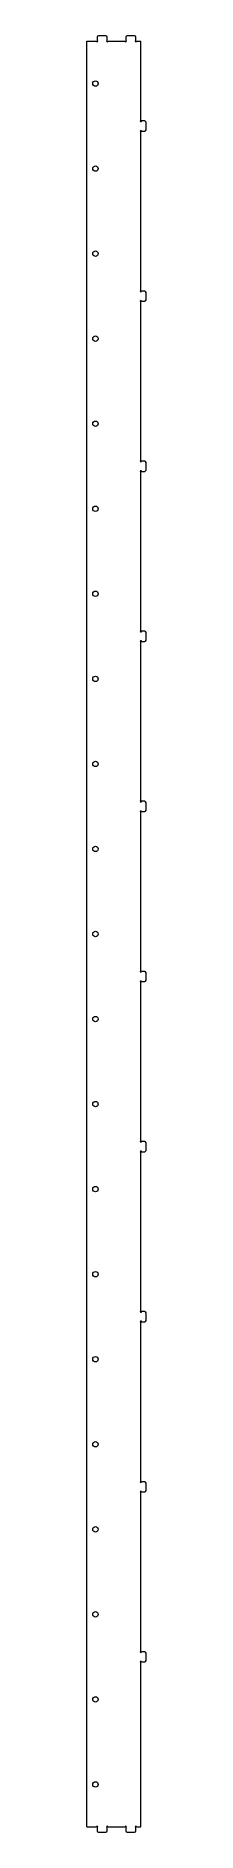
# Model space of a CAD drawing. Header units: millimetres. Extents: x -64 to 6, y -1056 to 1056.
import ezdxf

# ---------------------------------------------------------------- set-up
doc = ezdxf.new("R2010")
doc.units = ezdxf.units.MM

msp = doc.modelspace()

# ---------------------------------------------------------------- linework, layer by layer
at = {"color": 7, "linetype": 'Continuous', "lineweight": 15}
for p, q in [((-41.2375, 1056), (-50.0625, 1056)), ((-63.65, 1050), (-52.44375, 1050)), ((-63.65, -1050), (-63.65, 1050)), ((-51.65, 1054.4125), (-51.65, 1050.79375)), ((-39.65, 1050.79375), (-39.65, 1054.4125)), ((-38.85625, 1050), (-18.79375, 1050)), ((-18, 1054.4125), (-18, 1050.79375)), ((-7.5875, 1056), (-16.4125, 1056)), ((-6, 1050.79375), (-6, 1054.4125)), ((-5.20625, 1050), (0, 1050)), ((0, 956.79375), (0, 1050)), ((4.4125, 956), (0.79375, 956)), ((6, 945.5875), (6, 954.4125)), ((0, 756.79375), (0, 943.20625)), ((0.79375, 944), (4.4125, 944)), ((0, 556.79375), (0, 743.20625)), ((4.4125, 756), (0.79375, 756)), ((0.79375, 744), (4.4125, 744)), ((6, 745.5875), (6, 754.4125)), ((4.4125, 556), (0.79375, 556)), ((6, 545.5875), (6, 554.4125)), ((0, 356.79375), (0, 543.20625)), ((0.79375, 544), (4.4125, 544)), ((0, 156.79375), (0, 343.20625)), ((4.4125, 356), (0.79375, 356)), ((0.79375, 344), (4.4125, 344)), ((6, 345.5875), (6, 354.4125)), ((4.4125, 156), (0.79375, 156)), ((6, 145.5875), (6, 154.4125)), ((0, -43.20625), (0, 143.20625)), ((0.79375, 144), (4.4125, 144)), ((0, -243.20625), (0, -56.79375)), ((4.4125, -44), (0.79375, -44)), ((0.79375, -56), (4.4125, -56)), ((6, -54.4125), (6, -45.5875)), ((4.4125, -244), (0.79375, -244)), ((6, -254.4125), (6, -245.5875)), ((0, -443.20625), (0, -256.79375)), ((0.79375, -256), (4.4125, -256)), ((0, -643.20625), (0, -456.79375)), ((4.4125, -444), (0.79375, -444)), ((0.79375, -456), (4.4125, -456)), ((6, -454.4125), (6, -445.5875)), ((4.4125, -644), (0.79375, -644)), ((6, -654.4125), (6, -645.5875)), ((0, -843.20625), (0, -656.79375)), ((0.79375, -656), (4.4125, -656)), ((4.4125, -844), (0.79375, -844)), ((0, -1050), (0, -856.79375)), ((0.79375, -856), (4.4125, -856)), ((6, -854.4125), (6, -845.5875)), ((-63.65, -1050), (-52.44375, -1050)), ((-51.65, -1050.79375), (-51.65, -1054.4125)), ((-50.0625, -1056), (-41.2375, -1056)), ((-39.65, -1054.4125), (-39.65, -1050.79375)), ((-38.85625, -1050), (-18.79375, -1050)), ((-18, -1050.79375), (-18, -1054.4125)), ((-16.4125, -1056), (-7.5875, -1056)), ((-6, -1054.4125), (-6, -1050.79375)), ((-5.20625, -1050), (0, -1050))]:
    msp.add_line(p, q, dxfattribs=at)
for centre in [(-53.65, 1000), (-53.65, 900), (-53.65, 800), (-53.65, 700), (-53.65, 600), (-53.65, 500), (-53.65, 400), (-53.65, 300), (-53.65, 200), (-53.65, 100), (-53.65, 0), (-53.65, -100), (-53.65, -200), (-53.65, -300), (-53.65, -400), (-53.65, -500), (-53.65, -600), (-53.65, -700), (-53.65, -800), (-53.65, -900), (-53.65, -1000)]:
    msp.add_circle(centre, 3.175, dxfattribs=at)
for centre, radius, start, end in [((-50.0625, 1054.4125), 1.5875, 90, 180), ((-41.2375, 1054.4125), 1.5875, 0, 90), ((-51.65, 1050), 0.79375, 180, 90), ((-39.65, 1050), 0.79375, 90, 0), ((-18, 1050), 0.79375, 180, 90), ((-16.4125, 1054.4125), 1.5875, 90, 180), ((-7.5875, 1054.4125), 1.5875, 0, 90), ((-6, 1050), 0.79375, 90, 0), ((0, 956), 0.79375, 90, 0), ((4.4125, 954.4125), 1.5875, 0, 90), ((0, 944), 0.79375, 0, 270), ((4.4125, 945.5875), 1.5875, 270, 0), ((0, 756), 0.79375, 90, 0), ((0, 744), 0.79375, 0, 270), ((4.4125, 754.4125), 1.5875, 0, 90), ((4.4125, 745.5875), 1.5875, 270, 0), ((0, 556), 0.79375, 90, 0), ((4.4125, 554.4125), 1.5875, 0, 90), ((0, 544), 0.79375, 0, 270), ((4.4125, 545.5875), 1.5875, 270, 0), ((0, 356), 0.79375, 90, 0), ((0, 344), 0.79375, 0, 270), ((4.4125, 354.4125), 1.5875, 0, 90), ((4.4125, 345.5875), 1.5875, 270, 0), ((0, 156), 0.79375, 90, 0), ((4.4125, 154.4125), 1.5875, 0, 90), ((0, 144), 0.79375, 0, 270), ((4.4125, 145.5875), 1.5875, 270, 0), ((0, -44), 0.79375, 90, 0), ((0, -56), 0.79375, 0, 270), ((4.4125, -45.5875), 1.5875, 0, 90), ((4.4125, -54.4125), 1.5875, 270, 0), ((0, -244), 0.79375, 90, 0), ((4.4125, -245.5875), 1.5875, 0, 90), ((0, -256), 0.79375, 0, 270), ((4.4125, -254.4125), 1.5875, 270, 0), ((0, -444), 0.79375, 90, 0), ((0, -456), 0.79375, 0, 270), ((4.4125, -445.5875), 1.5875, 0, 90), ((4.4125, -454.4125), 1.5875, 270, 0), ((0, -644), 0.79375, 90, 0), ((4.4125, -645.5875), 1.5875, 0, 90), ((4.4125, -654.4125), 1.5875, 270, 0), ((0, -656), 0.79375, 0, 270), ((0, -844), 0.79375, 90, 0), ((4.4125, -845.5875), 1.5875, 0, 90), ((0, -856), 0.79375, 0, 270), ((4.4125, -854.4125), 1.5875, 270, 0), ((-51.65, -1050), 0.79375, 270, 180), ((-50.0625, -1054.4125), 1.5875, 180, 270), ((-41.2375, -1054.4125), 1.5875, 270, 0), ((-39.65, -1050), 0.79375, 0, 270), ((-18, -1050), 0.79375, 270, 180), ((-16.4125, -1054.4125), 1.5875, 180, 270), ((-7.5875, -1054.4125), 1.5875, 270, 0), ((-6, -1050), 0.79375, 0, 270)]:
    msp.add_arc(centre, radius, start, end, dxfattribs=at)

doc.saveas('drawing.dxf')
